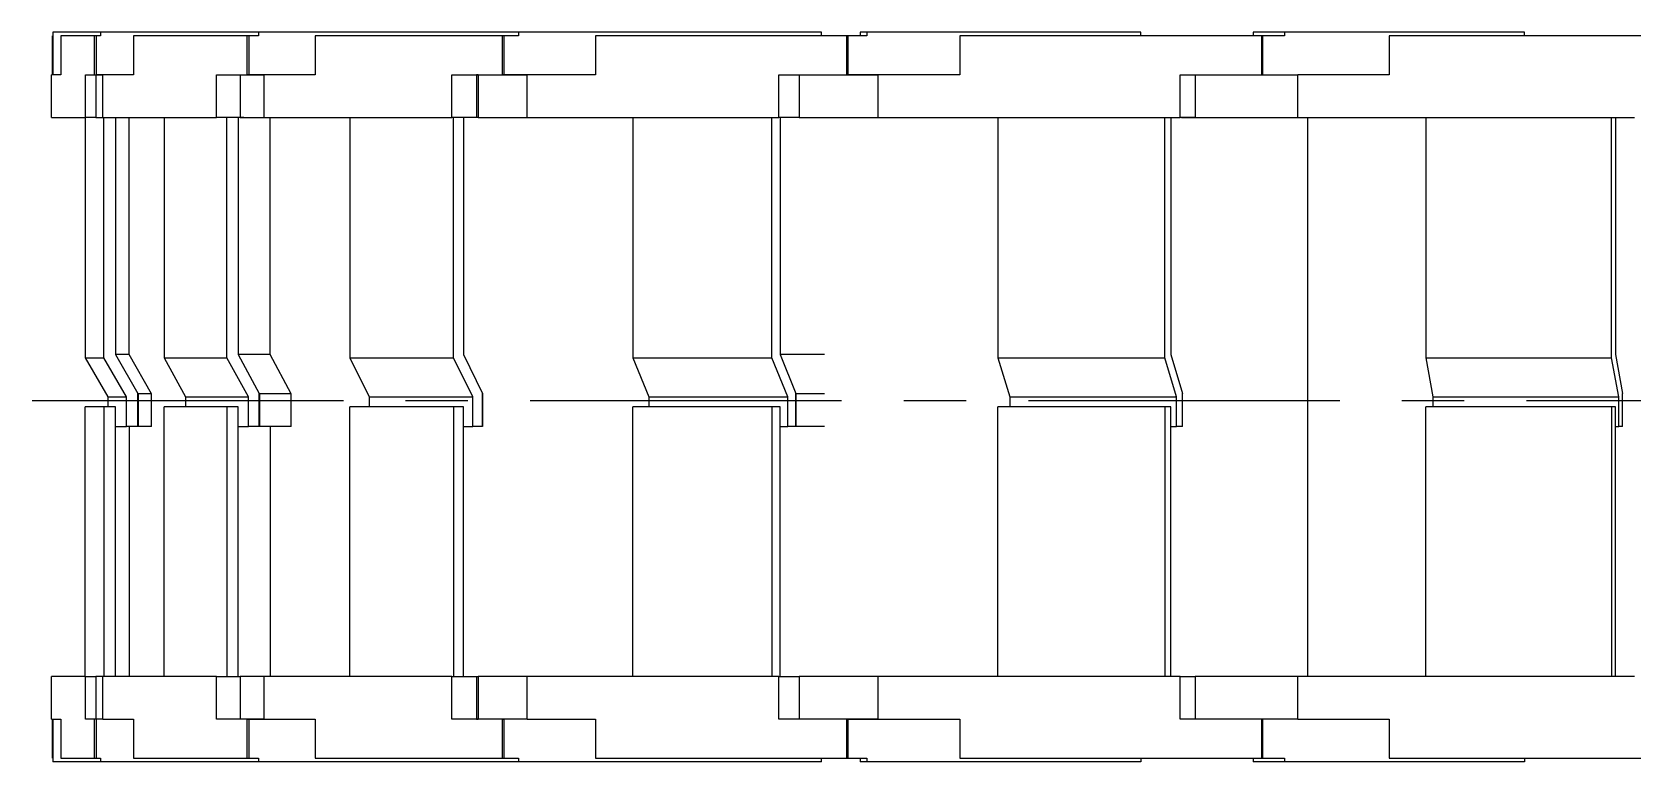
# Model space of a CAD drawing. Extents: x -174 to 743, y -570 to 74.
# Drawn here: x -2 to 161.3, y 0 to 74.4 of the extents above; entities that cross this region are included whole.
import ezdxf

# ---------------------------------------------------------------- set-up
doc = ezdxf.new("R2010")
doc.units = 0
doc.linetypes.add('CENTER', pattern=[50.8, 31.75, -6.35, 6.35, -6.35])
doc.layers.get('0').update_dxf_attribs({"linetype": 'CONTINUOUS'})
doc.layers.add('CENTER', color=1, linetype='CONTINUOUS')

msp = doc.modelspace()

# ---------------------------------------------------------------- linework, layer by layer
at = {"color": 7, "linetype": 'CONTINUOUS'}
for p, q in [((0.081403, 70.05), (0.081403, 74)), ((0.119755, 74), (0.081403, 74)), ((0.119755, 74), (0.119755, 70.05)), ((0.120329, 74), (0.119755, 74)), ((4.990784, 74.4), (0.120329, 74.4)), ((0.120329, 74.4), (0.120329, 74)), ((0.932114, 74), (0.932114, 70.05)), ((4.375228, 74), (0.932114, 74)), ((4.375228, 70.05), (4.375228, 74)), ((4.574322, 74), (4.375228, 74)), ((4.574322, 70.05), (4.574322, 74)), ((4.990784, 74), (4.574322, 74)), ((30.744656, 74.4), (4.990784, 74.4)), ((21.107197, 74.4), (4.990784, 74.4)), ((4.990784, 74.4), (4.990784, 74)), ((19.947574, 74), (8.362264, 74)), ((8.362264, 74), (8.362264, 70.05)), ((19.947574, 70.05), (19.947574, 74)), ((20.137055, 74), (19.947574, 74)), ((20.137055, 70.05), (20.137055, 74)), ((21.107197, 74), (20.137055, 74)), ((21.107197, 74), (20.137055, 74)), ((47.617008, 74.4), (21.107197, 74.4)), ((21.107197, 74.4), (21.107197, 74)), ((26.860021, 74), (26.860021, 70.05)), ((45.974662, 74), (26.860021, 74)), ((45.974662, 70.05), (45.974662, 74)), ((46.144507, 74), (45.974662, 74)), ((46.144507, 70.05), (46.144507, 74)), ((47.617008, 74), (46.144507, 74)), ((78.505971, 74.4), (47.617008, 74.4)), ((78.505971, 74.4), (47.617008, 74.4)), ((47.617008, 74.4), (47.617008, 74)), ((55.446852, 74), (55.446852, 70.05)), ((81.07966, 74), (55.446852, 74)), ((78.505971, 74), (78.505971, 74.4)), ((81.07966, 70.05), (81.07966, 74)), ((81.220885, 74), (81.07966, 74)), ((81.220885, 70.05), (81.220885, 74)), ((83.11785, 74), (81.220885, 74)), ((82.45146, 74.4), (82.45146, 74)), ((83.11785, 74.4), (82.45146, 74.4)), ((111.078047, 74.4), (83.11785, 74.4)), ((83.11785, 74.4), (83.11785, 74)), ((123.405514, 74), (92.610514, 74)), ((92.610514, 74), (92.610514, 70.05)), ((111.078047, 74), (111.078047, 74.4)), ((122.518774, 74.4), (122.518774, 74)), ((125.731727, 74.4), (122.518774, 74.4)), ((125.731727, 74.4), (122.518774, 74.4)), ((123.405514, 70.05), (123.405514, 74)), ((123.510647, 74), (123.405514, 74)), ((123.510647, 70.05), (123.510647, 74)), ((125.731727, 74), (123.510647, 74)), ((150.209815, 74.4), (125.731727, 74.4)), ((125.731727, 74.4), (125.731727, 74)), ((136.38505, 74), (136.38505, 70.05)), ((170.713186, 74), (136.38505, 74)), ((150.209815, 74), (150.209815, 74.4)), ((0, 65.7), (0, 70.05)), ((0.932114, 70.05), (0, 70.05)), ((3.443114, 65.7), (3.443114, 70.05)), ((3.443114, 70.05), (4.375228, 70.05)), ((4.375228, 70.05), (4.574322, 70.05)), ((4.494984, 70.05), (4.494984, 65.7)), ((5.22591, 70.05), (4.494984, 70.05)), ((5.22591, 70.05), (4.494984, 70.05)), ((4.574322, 70.05), (5.22591, 70.05)), ((5.22591, 65.7), (5.22591, 70.05)), ((8.362264, 70.05), (5.22591, 70.05)), ((16.811219, 65.7), (16.811219, 70.05)), ((16.811219, 70.05), (19.947574, 70.05)), ((19.216648, 70.05), (19.216648, 65.7)), ((19.947574, 70.05), (20.137055, 70.05)), ((21.685339, 70.05), (19.947574, 70.05)), ((20.137055, 70.05), (21.685339, 70.05)), ((21.685339, 65.7), (21.685339, 70.05)), ((26.860021, 70.05), (21.685339, 70.05)), ((40.79998, 65.7), (40.79998, 70.05)), ((40.79998, 70.05), (45.974662, 70.05)), ((43.314197, 70.045), (43.314197, 65.7)), ((43.505971, 70.045), (43.314197, 70.045)), ((43.505971, 70.05), (43.505971, 65.7)), ((48.507583, 70.05), (45.974662, 70.05)), ((45.974662, 70.05), (46.144507, 70.05)), ((46.144507, 70.05), (48.507583, 70.05)), ((48.507583, 65.7), (48.507583, 70.05)), ((55.446852, 70.05), (48.507583, 70.05)), ((74.140392, 65.7), (74.140392, 70.05)), ((74.140392, 70.05), (81.07966, 70.05)), ((76.230939, 70.045), (76.230939, 65.7)), ((84.273746, 70.05), (81.07966, 70.05)), ((84.273746, 70.05), (81.07966, 70.05)), ((81.07966, 70.05), (81.220885, 70.05)), ((81.220885, 70.05), (84.273746, 70.05)), ((84.273746, 65.7), (84.273746, 70.05)), ((92.610514, 70.05), (84.273746, 70.05)), ((115.068746, 65.7), (115.068746, 70.05)), ((115.068746, 70.05), (123.405514, 70.05)), ((116.625034, 70.045), (116.625034, 65.7)), ((123.405514, 70.05), (123.510647, 70.05)), ((123.510647, 70.05), (123.405514, 70.05)), ((123.510647, 70.05), (127.091798, 70.05)), ((127.091798, 65.7), (127.091798, 70.05)), ((136.38505, 70.05), (127.091798, 70.05)), ((0, 65.7), (3.443114, 65.7)), ((3.426503, 65.7), (3.426503, 41.2)), ((4.494984, 65.7), (3.443114, 65.7)), ((4.481512, 65.7), (4.336398, 65.7)), ((4.494984, 65.7), (5.22591, 65.7)), ((4.494984, 65.7), (5.22591, 65.7)), ((5.22591, 65.7), (16.811219, 65.7)), ((5.328777, 41.2), (5.328777, 65.7)), ((6.523337, 65.7), (6.523337, 41.521539)), ((7.900084, 41.521539), (7.900084, 65.7)), ((11.470672, 65.7), (11.470672, 41.2)), ((19.616105, 65.7), (16.811219, 65.7)), ((17.871395, 41.2), (17.871395, 65.7)), ((19.008282, 65.7), (19.008282, 41.521539)), ((19.216648, 65.7), (21.685339, 65.7)), ((21.685339, 65.7), (40.79998, 65.7)), ((22.271159, 41.521539), (22.271159, 65.7)), ((30.418011, 65.7), (30.418011, 41.2)), ((43.314197, 65.7), (40.79998, 65.7)), ((40.978586, 41.2), (40.978586, 65.7)), ((41.997658, 65.7), (41.997658, 41.521539)), ((43.505971, 65.7), (42.014894, 65.7)), ((43.505971, 65.7), (43.314197, 65.7)), ((43.505971, 65.7), (48.507583, 65.7)), ((48.507583, 65.7), (74.140392, 65.7)), ((59.266207, 65.7), (59.266207, 41.2)), ((73.42798, 41.2), (73.42798, 65.7)), ((76.230939, 65.7), (74.140392, 65.7)), ((74.275328, 65.7), (74.275328, 41.521539)), ((76.232064, 65.7), (84.273746, 65.7)), ((76.232064, 65.7), (84.273746, 65.7)), ((84.273746, 65.7), (115.068746, 65.7)), ((96.489191, 65.7), (96.489191, 41.2)), ((113.503003, 41.2), (113.503003, 65.7)), ((114.133803, 65.7), (114.133803, 41.521539)), ((116.625034, 65.7), (115.068746, 65.7)), ((115.209815, 65.7), (127.091798, 65.7)), ((127.091798, 65.7), (161.419934, 65.7)), ((128.063971, 65.7), (128.063971, 8.7)), ((140.117866, 65.7), (140.117866, 41.2)), ((159.083687, 41.2), (159.083687, 65.7)), ((159.46457, 65.7), (159.46457, 41.521539)), ((3.426503, 41.2), (5.725435, 37.2)), ((3.426503, 41.2), (5.328777, 41.2)), ((7.627708, 37.2), (5.328777, 41.2)), ((6.523337, 41.521539), (8.800887, 37.558741)), ((7.900084, 41.521539), (6.523337, 41.521539)), ((10.188394, 37.521539), (7.900084, 41.521539)), ((11.470672, 41.2), (17.871395, 41.2)), ((11.470672, 41.2), (13.658611, 37.2)), ((20.059334, 37.2), (17.871395, 41.2)), ((19.008282, 41.521539), (21.175872, 37.558741)), ((22.271159, 41.521539), (19.008282, 41.521539)), ((24.427797, 37.521539), (22.271159, 41.521539)), ((30.418011, 41.2), (40.978586, 41.2)), ((30.418011, 41.2), (32.379216, 37.2)), ((42.939791, 37.2), (40.978586, 41.2)), ((41.997658, 41.521539), (43.940623, 37.558741)), ((59.266207, 41.2), (60.89693, 37.2)), ((59.266207, 41.2), (73.42798, 41.2)), ((75.058702, 37.2), (73.42798, 41.2)), ((74.275328, 41.521539), (75.890884, 37.558741)), ((78.82583, 41.521539), (74.275328, 41.521539)), ((96.489191, 41.2), (113.503003, 41.2)), ((96.489191, 41.2), (97.703166, 37.2)), ((114.716978, 37.2), (113.503003, 41.2)), ((114.133803, 41.521539), (115.336488, 37.558741)), ((140.117866, 41.2), (159.083687, 41.2)), ((140.117866, 41.2), (140.850875, 37.2)), ((159.816696, 37.2), (159.083687, 41.2)), ((159.46457, 41.521539), (160.190761, 37.558741)), ((8.800887, 34.2), (8.800887, 37.558741)), ((21.175872, 34.2), (21.175872, 37.558741)), ((43.940623, 34.2), (43.940623, 37.558741)), ((75.890884, 34.2), (75.890884, 37.558741)), ((115.336488, 34.2), (115.336488, 37.558741)), ((160.190761, 34.2), (160.190761, 37.558741)), ((3.426503, 8.7), (3.426503, 36.2)), ((5.328777, 36.2), (3.426503, 36.2)), ((5.328777, 36.2), (5.328777, 8.7)), ((6.523337, 36.2), (5.328777, 36.2)), ((5.725435, 37.2), (5.725435, 36.2)), ((5.725435, 37.2), (7.627708, 37.2)), ((6.523337, 8.7), (6.523337, 36.2)), ((7.627708, 34.2), (7.627708, 37.2)), ((8.820383, 37.521539), (8.820383, 34.2)), ((10.188394, 37.521539), (8.820383, 37.521539)), ((10.188394, 34.2), (10.188394, 37.521539)), ((11.470672, 8.7), (11.470672, 36.2)), ((17.871395, 36.2), (11.470672, 36.2)), ((13.658611, 37.2), (13.658611, 36.2)), ((13.658611, 37.2), (20.059334, 37.2)), ((17.871395, 36.2), (17.871395, 8.7)), ((19.008282, 36.2), (17.871395, 36.2)), ((19.008282, 8.7), (19.008282, 36.2)), ((20.059334, 34.2), (20.059334, 37.2)), ((21.189879, 37.521539), (21.189879, 34.2)), ((24.427797, 37.521539), (21.189879, 37.521539)), ((24.427797, 34.2), (24.427797, 37.521539)), ((30.418011, 8.7), (30.418011, 36.2)), ((40.978586, 36.2), (30.418011, 36.2)), ((32.379216, 37.2), (32.379216, 36.2)), ((32.379216, 37.2), (42.939791, 37.2)), ((40.978586, 36.2), (40.978586, 8.7)), ((41.997658, 36.2), (40.978586, 36.2)), ((41.997658, 8.7), (41.997658, 36.2)), ((42.939791, 34.2), (42.939791, 37.2)), ((43.948401, 37.521539), (43.948401, 34.2)), ((59.266207, 8.7), (59.266207, 36.2)), ((73.42798, 36.2), (59.266207, 36.2)), ((60.89693, 37.2), (60.89693, 36.2)), ((60.89693, 37.2), (75.058702, 37.2)), ((73.42798, 36.2), (73.42798, 8.7)), ((74.275328, 36.2), (73.42798, 36.2)), ((74.275328, 8.7), (74.275328, 36.2)), ((75.058702, 34.2), (75.058702, 37.2)), ((75.892021, 37.521539), (75.892021, 34.2)), ((78.82583, 37.521539), (75.892021, 37.521539)), ((113.503003, 36.2), (96.489191, 36.2)), ((96.489191, 8.7), (96.489191, 36.2)), ((97.703166, 37.2), (97.703166, 36.2)), ((97.703166, 37.2), (114.716978, 37.2)), ((113.503003, 36.2), (113.503003, 8.7)), ((114.133803, 36.2), (113.503003, 36.2)), ((114.133803, 8.7), (114.133803, 36.2)), ((114.716978, 34.2), (114.716978, 37.2)), ((140.117866, 8.7), (140.117866, 36.2)), ((159.083687, 36.2), (140.117866, 36.2)), ((140.850875, 37.2), (140.850875, 36.2)), ((140.850875, 37.2), (159.816696, 37.2)), ((159.083687, 36.2), (159.083687, 8.7)), ((159.46457, 36.2), (159.083687, 36.2)), ((159.46457, 8.7), (159.46457, 36.2)), ((159.816696, 34.2), (159.816696, 37.2)), ((6.523337, 34.2), (7.627708, 34.2)), ((10.188394, 34.2), (7.627708, 34.2)), ((8.800887, 34.2), (7.627708, 34.2)), ((7.900084, 34.2), (7.900084, 8.7)), ((8.820383, 34.2), (8.800887, 34.2)), ((8.820383, 34.2), (8.800887, 34.2)), ((19.008282, 34.2), (20.059334, 34.2)), ((24.427797, 34.2), (20.059334, 34.2)), ((21.175872, 34.2), (20.059334, 34.2)), ((21.189879, 34.2), (21.175872, 34.2)), ((22.271159, 34.2), (22.271159, 8.7)), ((41.997658, 34.2), (42.939791, 34.2)), ((43.940623, 34.2), (42.939791, 34.2)), ((43.948401, 34.2), (43.940623, 34.2)), ((74.275328, 34.2), (75.058702, 34.2)), ((78.82583, 34.2), (75.058702, 34.2)), ((75.890884, 34.2), (75.058702, 34.2)), ((75.892021, 34.2), (75.890884, 34.2)), ((114.133803, 34.2), (114.716978, 34.2)), ((115.336488, 34.2), (114.716978, 34.2)), ((159.46457, 34.2), (159.816696, 34.2)), ((160.190761, 34.2), (159.816696, 34.2)), ((0, 4.35), (0, 8.7)), ((3.443114, 8.7), (0, 8.7)), ((3.443114, 4.35), (3.443114, 8.7)), ((3.443114, 8.7), (4.494984, 8.7)), ((4.494984, 8.7), (4.494984, 4.35)), ((5.22591, 8.7), (4.494984, 8.7)), ((5.22591, 8.7), (4.494984, 8.7)), ((16.811219, 8.7), (5.22591, 8.7)), ((5.22591, 4.35), (5.22591, 8.7)), ((16.811219, 4.35), (16.811219, 8.7)), ((16.811219, 8.7), (19.216648, 8.7)), ((19.216648, 8.7), (19.216648, 4.35)), ((21.685339, 8.7), (19.216648, 8.7)), ((21.685339, 4.35), (21.685339, 8.7)), ((40.79998, 8.7), (21.685339, 8.7)), ((40.79998, 4.35), (40.79998, 8.7)), ((40.79998, 8.7), (43.314197, 8.7)), ((42.019572, 8.7), (43.314197, 8.7)), ((43.314197, 8.7), (43.314197, 4.355)), ((43.314197, 8.7), (43.50615, 8.7)), ((43.505971, 8.7), (43.505971, 4.35)), ((48.507583, 8.7), (43.505971, 8.7)), ((74.140392, 8.7), (48.507583, 8.7)), ((48.507583, 4.35), (48.507583, 8.7)), ((74.140392, 4.35), (74.140392, 8.7)), ((74.140392, 8.7), (76.230939, 8.7)), ((76.230939, 8.7), (76.230939, 4.355)), ((84.273746, 8.7), (76.230939, 8.7)), ((84.273746, 8.7), (76.230939, 8.7)), ((115.068746, 8.7), (84.273746, 8.7)), ((84.273746, 4.35), (84.273746, 8.7)), ((115.068746, 4.35), (115.068746, 8.7)), ((115.068746, 8.7), (116.625034, 8.7)), ((116.625034, 8.7), (116.625034, 4.355)), ((127.091798, 8.7), (116.625034, 8.7)), ((161.419934, 8.7), (127.091798, 8.7)), ((127.091798, 4.35), (127.091798, 8.7)), ((0, 4.35), (0.932114, 4.35)), ((0.081403, 0.4), (0.081403, 4.35)), ((0.119755, 4.35), (0.119755, 0.4)), ((0.932114, 4.35), (0.932114, 0.4)), ((4.375228, 4.35), (3.443114, 4.35)), ((4.375228, 0.4), (4.375228, 4.35)), ((4.574322, 4.35), (4.375228, 4.35)), ((4.494984, 4.35), (4.574322, 4.35)), ((4.494984, 4.35), (4.574322, 4.35)), ((4.574322, 0.4), (4.574322, 4.35)), ((5.22591, 4.35), (4.574322, 4.35)), ((5.22591, 4.35), (8.362264, 4.35)), ((8.362264, 4.35), (8.362264, 0.4)), ((19.947574, 4.35), (16.811219, 4.35)), ((19.947574, 0.4), (19.947574, 4.35)), ((20.137055, 4.35), (19.947574, 4.35)), ((19.947574, 4.35), (21.685339, 4.35)), ((20.137055, 0.4), (20.137055, 4.35)), ((21.685339, 4.35), (20.137055, 4.35)), ((21.685339, 4.35), (26.860021, 4.35)), ((26.860021, 4.35), (26.860021, 0.4)), ((45.974662, 4.35), (40.79998, 4.35)), ((43.314197, 4.355), (43.505971, 4.355)), ((45.974662, 0.4), (45.974662, 4.35)), ((46.144507, 4.35), (45.974662, 4.35)), ((45.974662, 4.35), (46.144507, 4.35)), ((46.144507, 0.4), (46.144507, 4.35)), ((48.507583, 4.35), (46.144507, 4.35)), ((48.507583, 4.35), (55.446852, 4.35)), ((55.446852, 4.35), (55.446852, 0.4)), ((81.07966, 4.35), (74.140392, 4.35)), ((81.07966, 0.4), (81.07966, 4.35)), ((81.07966, 4.35), (84.273746, 4.35)), ((81.07966, 4.35), (84.273746, 4.35)), ((81.220885, 4.35), (81.07966, 4.35)), ((81.220885, 0.4), (81.220885, 4.35)), ((84.273746, 4.35), (81.220885, 4.35)), ((84.273746, 4.35), (92.610514, 4.35)), ((92.610514, 4.35), (92.610514, 0.4)), ((123.405514, 4.35), (115.068746, 4.35)), ((123.405514, 0.4), (123.405514, 4.35)), ((123.510647, 4.35), (123.405514, 4.35)), ((123.405514, 4.35), (123.510647, 4.35)), ((123.510647, 0.4), (123.510647, 4.35)), ((127.091798, 4.35), (123.510647, 4.35)), ((127.091798, 4.35), (136.38505, 4.35)), ((136.38505, 4.35), (136.38505, 0.4)), ((0.081403, 0.4), (0.120329, 0.4)), ((0.119755, 0.4), (0.120329, 0.4)), ((0.120329, 0.4), (0.120329, 0)), ((4.990784, 0), (0.120329, 0)), ((0.932114, 0.4), (4.375228, 0.4)), ((4.375228, 0.4), (4.574322, 0.4)), ((4.574322, 0.4), (4.990784, 0.4)), ((4.990784, 0.4), (4.990784, 0)), ((30.744656, 0), (4.990784, 0)), ((21.107197, 0), (4.990784, 0)), ((8.362264, 0.4), (19.947574, 0.4)), ((19.947574, 0.4), (20.137055, 0.4)), ((20.137055, 0.4), (21.107197, 0.4)), ((20.137055, 0.4), (21.107197, 0.4)), ((21.107197, 0.4), (21.107197, 0)), ((78.505971, 0), (21.107197, 0)), ((26.860021, 0.4), (45.974662, 0.4)), ((47.617008, 0), (42.724947, 0)), ((45.974662, 0.4), (46.144507, 0.4)), ((46.144507, 0.4), (47.617008, 0.4)), ((47.617008, 0.4), (47.617008, 0)), ((55.446852, 0.4), (81.07966, 0.4)), ((78.505971, 0), (78.505971, 0.4)), ((81.07966, 0.4), (81.220885, 0.4)), ((81.220885, 0.4), (83.11785, 0.4)), ((82.45146, 0.4), (82.45146, 0)), ((111.078047, 0), (82.45146, 0)), ((83.11785, 0.4), (83.11785, 0)), ((92.610514, 0.4), (123.405514, 0.4)), ((111.078047, 0.4), (111.078047, 0)), ((122.518774, 0.4), (122.518774, 0)), ((150.209815, 0), (122.518774, 0)), ((125.731727, 0), (122.518774, 0)), ((123.405514, 0.4), (123.510647, 0.4)), ((123.510647, 0.4), (125.731727, 0.4)), ((125.731727, 0.4), (125.731727, 0)), ((136.38505, 0.4), (170.713186, 0.4)), ((150.209815, 0.4), (150.209815, 0))]:
    msp.add_line(p, q, dxfattribs=at)
at = {"layer": 'CENTER', "color": 1, "linetype": 'CENTER'}
msp.add_line((-2, 36.85), (534.113455, 36.85), dxfattribs=at)

doc.saveas('drawing.dxf')
